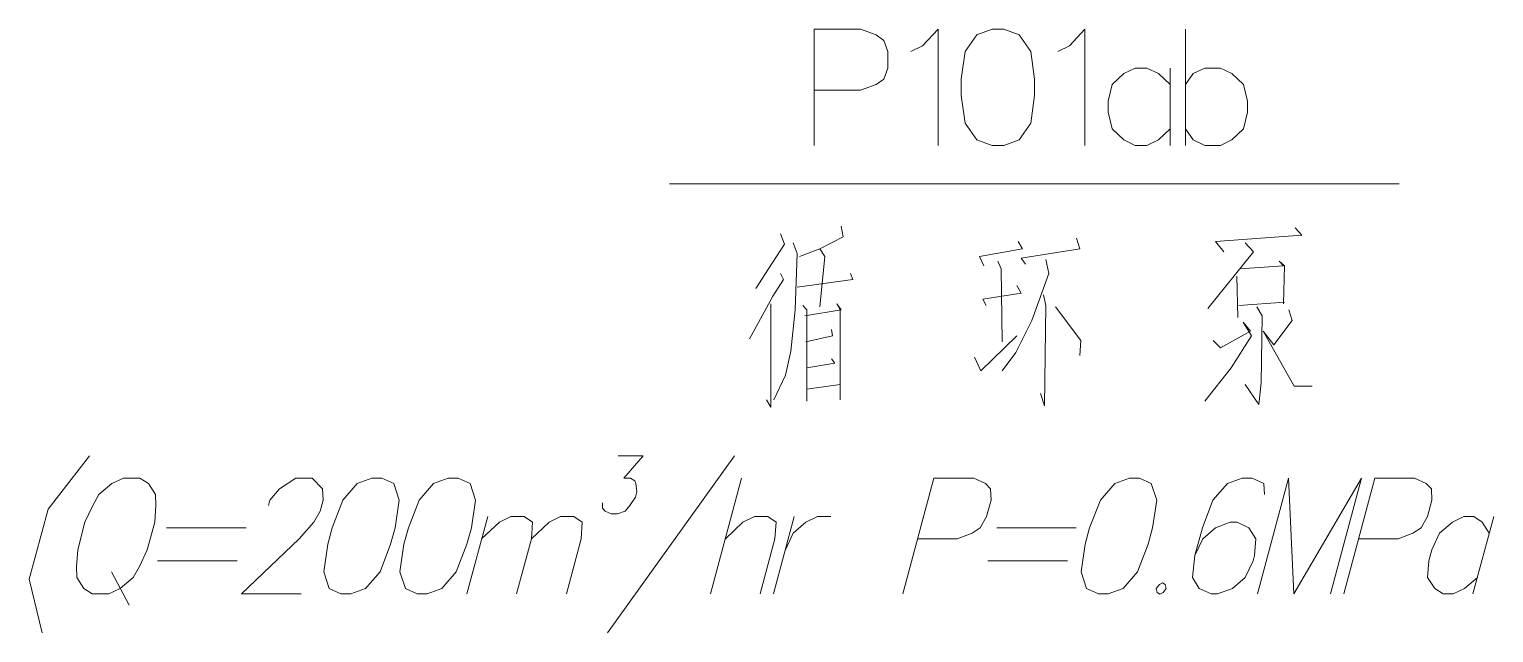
# Model space of a CAD drawing. Header units: millimetres. Extents: x 0 to 829, y 0 to 586.
# Drawn here: x 322.51 to 352.38, y 97.98 to 110.29 of the extents above; entities that cross this region are included whole.
import ezdxf

# ---------------------------------------------------------------- set-up
doc = ezdxf.new("R2010")
doc.units = ezdxf.units.MM

msp = doc.modelspace()

# ---------------------------------------------------------------- linework, layer by layer
at = {"color": 0, "lineweight": 0}
for points in [[(338.5185, 107.921778), (338.5185, 110.288917), (339.463944, 110.288917), (339.781444, 110.176028), (339.940194, 110.063139), (340.017806, 109.837361), (340.017806, 109.498694), (339.940194, 109.272917), (339.781444, 109.163556), (339.463944, 109.050667), (338.5185, 109.050667)], [(340.490528, 109.837361), (340.726889, 109.95025), (341.044389, 110.288917), (341.044389, 107.921778)], [(343.489139, 109.837361), (343.7255, 109.95025), (344.039472, 110.288917), (344.039472, 107.921778)], [(346.089111, 107.921778), (346.089111, 110.288917)], [(345.775139, 109.163556), (345.538778, 109.385806), (345.302417, 109.498694), (345.066056, 109.498694), (344.829694, 109.385806), (344.593333, 109.163556), (344.512194, 108.824889), (344.512194, 108.599111), (344.593333, 108.260444), (344.829694, 108.034667), (345.066056, 107.921778), (345.302417, 107.921778), (345.538778, 108.034667), (345.775139, 108.260444)], [(345.775139, 109.498694), (345.775139, 107.921778)], [(346.089111, 109.163556), (346.247861, 109.385806), (346.484222, 109.498694), (346.801722, 109.498694), (347.038083, 109.385806), (347.274444, 109.163556), (347.352056, 108.824889), (347.352056, 108.599111), (347.274444, 108.260444), (347.038083, 108.034667), (346.801722, 107.921778), (346.484222, 107.921778), (346.247861, 108.034667), (346.089111, 108.260444)], [(335.56575, 107.135083), (350.449444, 107.135083)], [(337.911722, 105.903889), (337.827056, 106.119083)], [(339.107639, 106.059111), (338.631389, 105.808639), (338.218639, 105.653417)], [(339.107639, 106.059111), (339.065306, 106.274306)], [(342.825917, 105.498194), (342.74125, 105.621667), (343.937167, 105.808639), (343.870139, 106.027361)], [(346.699417, 105.963861), (348.459778, 106.087333), (348.32925, 106.242556)], [(337.911722, 105.903889), (337.587167, 105.406472), (337.326111, 105.000778)], [(338.172778, 105.716917), (338.088111, 105.932111)], [(338.631389, 105.808639), (338.737222, 105.653417), (338.631389, 104.630361)], [(341.97925, 105.466444), (341.891056, 105.653417), (342.762417, 105.808639), (342.674222, 105.963861)], [(347.306194, 105.932111), (347.479056, 105.748667), (346.544194, 104.598611)], [(346.699417, 105.963861), (346.872278, 105.748667)], [(338.172778, 105.716917), (338.130444, 104.566861), (338.04225, 103.72725), (337.932889, 103.233361), (337.696528, 102.735944)], [(342.3285, 105.406472), (342.261472, 105.561694)], [(343.305694, 105.311222), (343.238667, 105.593444)], [(348.089361, 105.466444), (347.196833, 105.406472)], [(348.001167, 105.561694), (348.089361, 105.466444)], [(348.110528, 105.466444), (348.001167, 105.561694)], [(348.110528, 105.466444), (348.089361, 104.690333)], [(337.890556, 105.18775), (337.671833, 104.845556), (337.456639, 104.443389), (337.195583, 103.977722)], [(337.890556, 105.18775), (337.827056, 105.311222)], [(338.172778, 105.032528), (339.305194, 105.18775), (339.259333, 105.311222)], [(342.3285, 105.406472), (342.349667, 103.914222)], [(343.305694, 105.311222), (342.956444, 104.348139), (342.631889, 103.699028), (342.349667, 103.325083)], [(347.1545, 104.411639), (347.133333, 105.25125)], [(342.021583, 104.658583), (341.958083, 104.785583), (342.74125, 104.909056), (342.653056, 105.064278)], [(343.238667, 104.658583), (343.196333, 104.877306)], [(337.6295, 104.690333), (337.6295, 102.580722), (337.541306, 102.735944)], [(338.370333, 104.566861), (338.282139, 104.658583)], [(339.065306, 104.566861), (338.324472, 104.443389)], [(339.065306, 104.566861), (338.977111, 104.690333), (339.044139, 104.566861), (339.044139, 102.735944), (339.044139, 103.046389), (338.370333, 102.951139)], [(338.370333, 104.566861), (338.370333, 102.704194)], [(343.238667, 104.658583), (343.2175, 102.608944), (343.132833, 102.859417)], [(343.436222, 104.630361), (343.958333, 103.945972), (343.937167, 103.635528)], [(347.175667, 104.658583), (348.110528, 104.722083)], [(347.655444, 104.443389), (347.546083, 104.630361)], [(348.198722, 104.566861), (348.262222, 104.348139), (347.891806, 103.85425), (347.676611, 104.132944), (348.308083, 103.014639), (348.674972, 103.014639)], [(346.80525, 103.79075), (347.415556, 104.132944), (347.263861, 104.319917), (347.436722, 104.037694), (347.023972, 103.388583), (346.480694, 102.704194)], [(347.655444, 104.443389), (347.634278, 103.078139), (347.588417, 102.640694), (347.306194, 103.046389)], [(338.892444, 104.037694), (338.345639, 103.914222)], [(338.892444, 104.037694), (338.86775, 104.164694)], [(341.785222, 103.603778), (341.91575, 103.325083), (342.653056, 104.037694)], [(346.80525, 103.79075), (346.653556, 103.945972)], [(338.370333, 103.388583), (338.934778, 103.480306), (338.86775, 103.572028)], [(323.737111, 101.589417), (322.893972, 100.502861), (322.509444, 99.074111), (322.774028, 97.984028)], [(334.521528, 101.589417), (335.029528, 101.589417), (334.637944, 101.137861), (334.772, 101.137861), (334.860194, 101.081417), (334.877833, 101.024972), (334.899, 100.859167), (334.870778, 100.746278), (334.757889, 100.576944), (334.659111, 100.464056), (334.507417, 100.407611), (334.373361, 100.407611), (334.253417, 100.464056), (334.2005, 100.5205), (334.196972, 100.633389)], [(334.299278, 97.984028), (336.888667, 101.589417)], [(327.388361, 100.576944), (327.416583, 100.689833), (327.614139, 100.915611), (327.94575, 101.137861), (328.280889, 101.137861), (328.492556, 100.915611), (328.499611, 100.689833), (328.439639, 100.464056), (328.312639, 100.238278), (328.016306, 99.899611), (326.838028, 98.77425), (328.055111, 98.77425)], [(336.401833, 98.77425), (337.036833, 101.137861)], [(340.324722, 98.77425), (340.959722, 101.137861), (341.771111, 101.137861), (342.011, 101.024972), (342.113306, 100.915611), (342.123889, 100.689833), (342.032167, 100.351167), (341.905167, 100.125389), (341.739361, 100.0125), (341.435972, 99.899611), (340.624583, 99.899611)], [(346.283139, 99.560944), (346.441889, 99.899611), (346.702944, 100.125389), (347.002806, 100.238278), (347.140389, 100.238278), (347.380278, 100.125389), (347.521389, 99.899611), (347.500222, 99.560944), (347.468472, 99.448056), (347.309722, 99.112917), (347.048667, 98.887139), (346.745278, 98.77425), (346.611222, 98.77425), (346.371333, 98.887139), (346.230222, 99.112917), (346.283139, 99.560944), (346.434833, 100.125389), (346.650028, 100.689833), (346.946361, 101.024972), (347.246222, 101.137861), (347.447306, 101.137861), (347.687194, 101.024972), (347.697778, 100.802722)], [(347.556667, 98.77425), (348.191667, 101.137861), (348.301028, 98.77425), (349.680389, 101.137861), (349.045389, 98.77425)], [(349.317028, 98.77425), (349.9485, 101.137861), (350.759889, 101.137861), (350.999778, 101.024972), (351.105611, 100.915611), (351.112667, 100.689833), (351.024472, 100.351167), (350.893944, 100.125389), (350.728139, 100.0125), (350.428278, 99.899611), (349.616889, 99.899611)], [(331.434722, 98.77425), (331.858056, 100.351167)], [(331.734583, 99.899611), (332.097944, 100.238278), (332.330778, 100.351167), (332.598889, 100.351167), (332.77175, 100.238278), (332.750583, 99.899611), (332.447194, 98.77425)], [(332.750583, 99.899611), (333.110417, 100.238278), (333.34325, 100.351167), (333.614889, 100.351167), (333.78775, 100.238278), (333.763056, 99.899611), (333.463194, 98.77425)], [(336.705222, 99.899611), (337.065056, 100.238278), (337.297889, 100.351167), (337.569528, 100.351167), (337.742389, 100.238278), (337.717694, 99.899611), (337.417833, 98.77425)], [(337.689472, 98.77425), (338.109278, 100.351167)], [(337.929361, 99.673833), (338.088111, 100.0125), (338.349167, 100.238278), (338.582, 100.351167), (338.853639, 100.351167)], [(352.283889, 100.0125), (352.142778, 100.238278), (351.969917, 100.351167), (351.765306, 100.351167), (351.532472, 100.238278), (351.271417, 100.0125), (351.112667, 99.673833), (351.052694, 99.448056), (351.028, 99.112917), (351.172639, 98.887139), (351.3455, 98.77425), (351.546583, 98.77425), (351.779417, 98.887139), (352.044, 99.112917)], [(352.375611, 100.351167), (351.952278, 98.77425)], [(326.92975, 100.125389), (325.306972, 100.125389)], [(343.863083, 100.125389), (342.240306, 100.125389)], [(324.185139, 99.222278), (324.544972, 98.548472)], [(325.127056, 99.448056), (326.746306, 99.448056)], [(342.060389, 99.448056), (343.683167, 99.448056)]]:
    msp.add_lwpolyline(points, dxfattribs=at)
for points in [[(341.517111, 108.937778), (341.517111, 109.272917), (341.594722, 109.837361), (341.831083, 110.176028), (342.148583, 110.288917), (342.384944, 110.288917), (342.698917, 110.176028), (342.935278, 109.837361), (343.012889, 109.272917), (343.012889, 108.937778), (342.935278, 108.373333), (342.698917, 108.034667), (342.384944, 107.921778), (342.148583, 107.921778), (341.831083, 108.034667), (341.594722, 108.373333)], [(323.497222, 99.673833), (323.645389, 100.238278), (323.804139, 100.576944), (323.931139, 100.802722), (324.195722, 101.024972), (324.428556, 101.137861), (324.767222, 101.137861), (324.940083, 101.024972), (325.081194, 100.802722), (325.08825, 100.576944), (325.067083, 100.238278), (324.915389, 99.673833), (324.756639, 99.335167), (324.629639, 99.112917), (324.365056, 98.887139), (324.132222, 98.77425), (323.793556, 98.77425), (323.620694, 98.887139), (323.479583, 99.112917), (323.472528, 99.335167)], [(328.594861, 99.786722), (328.686583, 100.125389), (328.905306, 100.689833), (329.198111, 101.024972), (329.497972, 101.137861), (329.702583, 101.137861), (329.942472, 101.024972), (330.055361, 100.689833), (329.970694, 100.125389), (329.878972, 99.786722), (329.663778, 99.222278), (329.367444, 98.887139), (329.067583, 98.77425), (328.8665, 98.77425), (328.626611, 98.887139), (328.513722, 99.222278)], [(330.150611, 99.786722), (330.242333, 100.125389), (330.461056, 100.689833), (330.753861, 101.024972), (331.053722, 101.137861), (331.258333, 101.137861), (331.498222, 101.024972), (331.611111, 100.689833), (331.526444, 100.125389), (331.434722, 99.786722), (331.216, 99.222278), (330.923194, 98.887139), (330.623333, 98.77425), (330.418722, 98.77425), (330.178833, 98.887139), (330.069472, 99.222278)], [(344.043, 99.786722), (344.134722, 100.125389), (344.353444, 100.689833), (344.64625, 101.024972), (344.946111, 101.137861), (345.150722, 101.137861), (345.390611, 101.024972), (345.5035, 100.689833), (345.418833, 100.125389), (345.327111, 99.786722), (345.108389, 99.222278), (344.815583, 98.887139), (344.515722, 98.77425), (344.314639, 98.77425), (344.071222, 98.887139), (343.961861, 99.222278)], [(345.492917, 98.887139), (345.510556, 98.802472), (345.563472, 98.770722), (345.634028, 98.802472), (345.694, 98.887139), (345.676361, 98.968278), (345.623444, 99.000028), (345.556417, 98.968278)]]:
    msp.add_lwpolyline(points, close=True, dxfattribs=at)

doc.saveas('drawing.dxf')
